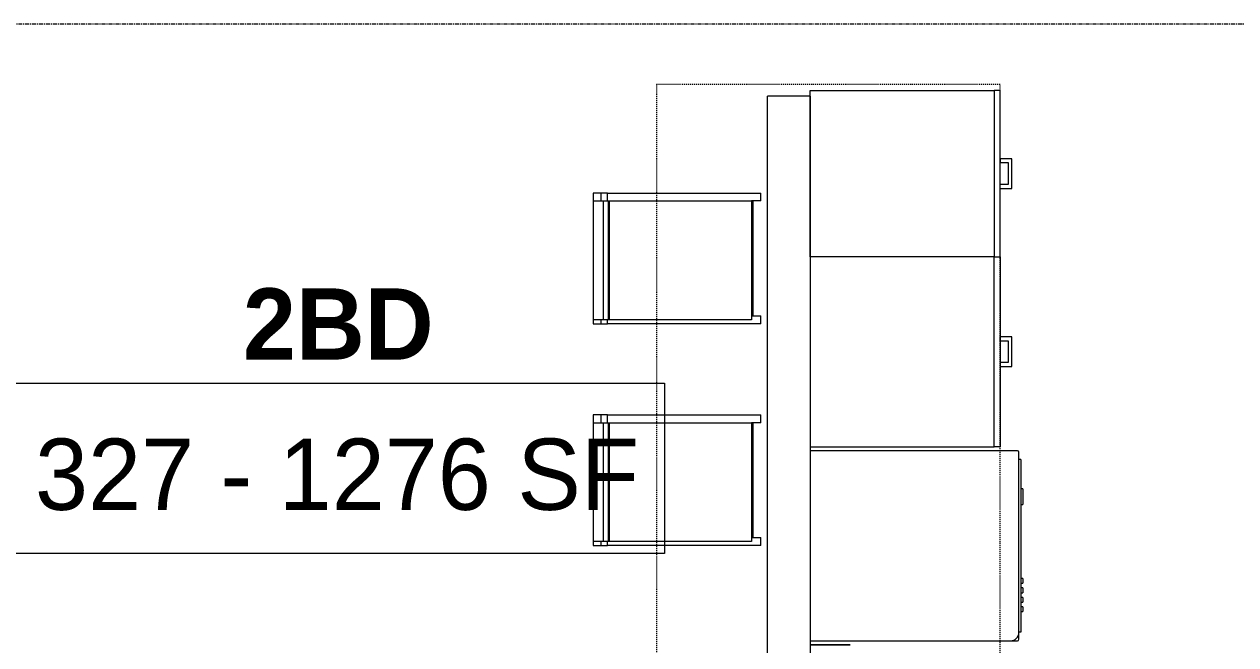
# Model space of a CAD drawing. Header units: inches. Extents: x -4217 to -1814, y 9706 to 12425.
# Drawn here: x -3712.7 to -3559.7, y 10088.8 to 10167.2 of the extents above; entities that cross this region are included whole.
import ezdxf

# ---------------------------------------------------------------- set-up
doc = ezdxf.new("R2010")
doc.units = ezdxf.units.IN
doc.header["$MEASUREMENT"] = 0
doc.linetypes.add('Dash', pattern=[0.25, 0.125, -0.125])
doc.linetypes.add('Grid Line 1_2_', pattern=[0.875, 0.5, -0.125, 0.125, -0.125])
for name, color, linetype, lineweight in [('A-AREA-IDEN', 2, 'Continuous', 9), ('A-WALL-4', 50, 'Continuous', 13), ('I-FURN-1', 250, 'Continuous', 9), ('Q-CASE-3', 250, 'Continuous', 9), ('Q-CASE-HDLN-1', 250, 'Dash', 9), ('Q-SPCQ-1', 250, 'Continuous', 9), ('S-GRID-1', 1, 'Grid Line 1_2_', 9)]:
    doc.layers.add(name, color=color, linetype=linetype, lineweight=lineweight)
doc.styles.add('Century Gothic', font='ufonts.com_century-gothic.ttf', dxfattribs={"height": 9})
doc.styles.add('Century Gothic_B', font='GOTHICB.TTF', dxfattribs={"height": 9})

msp = doc.modelspace()

# ---------------------------------------------------------------- linework, layer by layer
at = {"layer": 'A-AREA-IDEN', "flags": 128}
msp.add_lwpolyline([(-3714.35244, 10121.87071), (-3631.8548, 10121.87071), (-3631.8548, 10100.37464), (-3714.35244, 10100.37464)], close=True, dxfattribs=at)
at = {"layer": 'A-WALL-4'}
for p, q in [((-3618.87374, 10033.0644), (-3618.87374, 10158.10032)), ((-3613.49874, 10158.10032), (-3618.87374, 10158.10032)), ((-3613.49874, 10158.10032), (-3613.49874, 10033.0644))]:
    msp.add_line(p, q, dxfattribs=at)
at = {"layer": 'I-FURN-1'}
for p, q in [((-3639.87748, 10145.8783), (-3640.86228, 10145.8783)), ((-3640.86228, 10145.8783), (-3640.86228, 10144.8783)), ((-3639.87748, 10144.8783), (-3639.87748, 10145.8783)), ((-3639.08209, 10145.8783), (-3639.87748, 10145.8783)), ((-3639.08209, 10144.8783), (-3639.08209, 10145.8783)), ((-3639.08209, 10145.8783), (-3623.14437, 10145.8783)), ((-3623.14437, 10145.8783), (-3621.64812, 10145.8783)), ((-3621.64812, 10145.8783), (-3619.72937, 10145.8783)), ((-3619.72937, 10144.8783), (-3619.72937, 10145.8783)), ((-3640.86228, 10144.8783), (-3639.62124, 10144.8783)), ((-3640.86228, 10144.8783), (-3640.86228, 10129.8783)), ((-3639.62124, 10144.8783), (-3638.95639, 10144.8783)), ((-3639.62124, 10144.8783), (-3639.62124, 10129.8783)), ((-3638.95639, 10129.8783), (-3638.95639, 10144.8783)), ((-3638.95639, 10144.8783), (-3638.82786, 10144.8783)), ((-3638.82786, 10144.8783), (-3623.22855, 10144.8783)), ((-3638.82786, 10129.8783), (-3638.82786, 10144.8783)), ((-3623.22855, 10144.8783), (-3620.97588, 10144.8783)), ((-3620.97588, 10144.8783), (-3620.87593, 10144.8783)), ((-3620.80558, 10144.8783), (-3620.87593, 10144.8783)), ((-3620.8633, 10129.8783), (-3620.8633, 10144.8783)), ((-3620.72687, 10144.8783), (-3620.80558, 10144.8783)), ((-3620.72687, 10144.8783), (-3620.72687, 10130.3783)), ((-3619.72937, 10144.8783), (-3620.72687, 10144.8783)), ((-3620.87926, 10130.3783), (-3620.80558, 10130.3783)), ((-3620.80558, 10130.3783), (-3620.72687, 10130.3783)), ((-3620.72687, 10130.3783), (-3619.72937, 10130.3783)), ((-3619.72937, 10129.3783), (-3619.72937, 10130.3783)), ((-3640.86228, 10129.8783), (-3640.86228, 10129.3783)), ((-3639.62124, 10129.8783), (-3640.86228, 10129.8783)), ((-3640.86228, 10129.3783), (-3639.87748, 10129.3783)), ((-3639.87748, 10129.3783), (-3639.87748, 10129.8783)), ((-3639.87748, 10129.3783), (-3639.08209, 10129.3783)), ((-3638.95639, 10129.8783), (-3639.62124, 10129.8783)), ((-3639.08209, 10129.3783), (-3639.08209, 10129.8783)), ((-3623.14437, 10129.3783), (-3639.08209, 10129.3783)), ((-3638.82786, 10129.8783), (-3638.95639, 10129.8783)), ((-3623.22855, 10129.8783), (-3638.82786, 10129.8783)), ((-3620.97588, 10129.8783), (-3623.22855, 10129.8783)), ((-3621.64812, 10129.3783), (-3623.14437, 10129.3783)), ((-3619.72937, 10129.3783), (-3621.64812, 10129.3783)), ((-3620.87593, 10129.8783), (-3620.97588, 10129.8783)), ((-3639.87748, 10117.8783), (-3640.86228, 10117.8783)), ((-3640.86228, 10117.8783), (-3640.86228, 10116.8783)), ((-3639.87748, 10116.8783), (-3639.87748, 10117.8783)), ((-3639.08209, 10117.8783), (-3639.87748, 10117.8783)), ((-3639.08209, 10116.8783), (-3639.08209, 10117.8783)), ((-3639.08209, 10117.8783), (-3623.14437, 10117.8783)), ((-3623.14437, 10117.8783), (-3621.64812, 10117.8783)), ((-3621.64812, 10117.8783), (-3619.72937, 10117.8783)), ((-3619.72937, 10116.8783), (-3619.72937, 10117.8783)), ((-3640.86228, 10116.8783), (-3639.62124, 10116.8783)), ((-3640.86228, 10116.8783), (-3640.86228, 10101.8783)), ((-3639.62124, 10116.8783), (-3638.95639, 10116.8783)), ((-3639.62124, 10116.8783), (-3639.62124, 10101.8783)), ((-3638.95639, 10101.8783), (-3638.95639, 10116.8783)), ((-3638.95639, 10116.8783), (-3638.82786, 10116.8783)), ((-3638.82786, 10116.8783), (-3623.22855, 10116.8783)), ((-3638.82786, 10101.8783), (-3638.82786, 10116.8783)), ((-3623.22855, 10116.8783), (-3620.97588, 10116.8783)), ((-3620.97588, 10116.8783), (-3620.87593, 10116.8783)), ((-3620.80558, 10116.8783), (-3620.87593, 10116.8783)), ((-3620.8633, 10101.8783), (-3620.8633, 10116.8783)), ((-3620.72687, 10116.8783), (-3620.80558, 10116.8783)), ((-3620.72687, 10116.8783), (-3620.72687, 10102.3783)), ((-3619.72937, 10116.8783), (-3620.72687, 10116.8783)), ((-3620.87926, 10102.3783), (-3620.80558, 10102.3783)), ((-3620.80558, 10102.3783), (-3620.72687, 10102.3783)), ((-3620.72687, 10102.3783), (-3619.72937, 10102.3783)), ((-3619.72937, 10101.3783), (-3619.72937, 10102.3783)), ((-3640.86228, 10101.8783), (-3640.86228, 10101.3783)), ((-3639.62124, 10101.8783), (-3640.86228, 10101.8783)), ((-3640.86228, 10101.3783), (-3639.87748, 10101.3783)), ((-3639.87748, 10101.3783), (-3639.87748, 10101.8783)), ((-3639.87748, 10101.3783), (-3639.08209, 10101.3783)), ((-3638.95639, 10101.8783), (-3639.62124, 10101.8783)), ((-3639.08209, 10101.3783), (-3639.08209, 10101.8783)), ((-3623.14437, 10101.3783), (-3639.08209, 10101.3783)), ((-3638.82786, 10101.8783), (-3638.95639, 10101.8783)), ((-3623.22855, 10101.8783), (-3638.82786, 10101.8783)), ((-3620.97588, 10101.8783), (-3623.22855, 10101.8783)), ((-3621.64812, 10101.3783), (-3623.14437, 10101.3783)), ((-3619.72937, 10101.3783), (-3621.64812, 10101.3783)), ((-3620.87593, 10101.8783), (-3620.97588, 10101.8783))]:
    msp.add_line(p, q, dxfattribs=at)
at = {"layer": 'Q-CASE-3'}
for p, q in [((-3613.49874, 10158.8394), (-3590.24874, 10158.8394)), ((-3613.49874, 10137.8394), (-3613.49874, 10158.8394)), ((-3589.49874, 10158.8394), (-3590.24874, 10158.8394)), ((-3590.24874, 10158.8394), (-3590.24874, 10137.8394)), ((-3589.49874, 10137.8394), (-3589.49874, 10158.8394)), ((-3587.99874, 10150.2144), (-3589.49874, 10150.2144)), ((-3589.49874, 10150.2144), (-3589.49874, 10149.71502)), ((-3587.99874, 10146.4644), (-3587.99874, 10150.2144)), ((-3589.49874, 10149.71502), (-3588.49811, 10149.71502)), ((-3588.49811, 10149.71502), (-3588.49811, 10146.96377)), ((-3589.49874, 10146.4644), (-3589.49874, 10146.96377)), ((-3588.49811, 10146.96377), (-3589.49874, 10146.96377)), ((-3589.49874, 10146.4644), (-3587.99874, 10146.4644)), ((-3590.24874, 10137.8394), (-3613.49874, 10137.8394)), ((-3613.49874, 10137.8394), (-3613.49874, 10113.8394)), ((-3590.24874, 10137.8394), (-3613.49874, 10137.8394)), ((-3590.24874, 10137.8394), (-3589.49874, 10137.8394)), ((-3590.24874, 10113.8394), (-3590.24874, 10137.8394)), ((-3590.24874, 10137.8394), (-3589.49874, 10137.8394)), ((-3589.49874, 10137.8394), (-3589.49874, 10113.8394)), ((-3589.49874, 10127.21502), (-3589.49874, 10127.7144)), ((-3587.99874, 10127.7144), (-3589.49874, 10127.7144)), ((-3589.49874, 10127.21502), (-3588.49811, 10127.21502)), ((-3588.49811, 10127.21502), (-3588.49811, 10124.46377)), ((-3587.99874, 10123.9644), (-3587.99874, 10127.7144)), ((-3589.49874, 10124.46377), (-3589.49874, 10123.9644)), ((-3588.49811, 10124.46377), (-3589.49874, 10124.46377)), ((-3589.49874, 10123.9644), (-3587.99874, 10123.9644)), ((-3613.49874, 10113.8394), (-3590.24874, 10113.8394)), ((-3589.49874, 10113.8394), (-3590.24874, 10113.8394)), ((-3613.49874, 10088.8394), (-3608.43604, 10088.8394)), ((-3608.43604, 10088.8394), (-3613.49874, 10088.8394))]:
    msp.add_line(p, q, dxfattribs=at)
at = {"layer": 'Q-CASE-HDLN-1'}
for p, q in [((-3632.87374, 10159.5894), (-3632.87374, 10031.0644)), ((-3589.49874, 10159.5894), (-3632.87374, 10159.5894)), ((-3589.49874, 10031.0644), (-3589.49874, 10159.5894))]:
    msp.add_line(p, q, dxfattribs=at)
at = {"layer": 'Q-SPCQ-1'}
for p, q in [((-3587.32059, 10113.3394), (-3613.49874, 10113.3394)), ((-3587.12374, 10090.41125), (-3587.12374, 10113.14255)), ((-3586.87374, 10112.24645), (-3587.12374, 10112.24645)), ((-3586.87374, 10112.24645), (-3586.87374, 10090.43233)), ((-3586.62374, 10108.51535), (-3586.87374, 10108.51535)), ((-3586.62374, 10108.51535), (-3586.62374, 10107.5311)), ((-3586.62374, 10107.5311), (-3586.62374, 10106.54685)), ((-3586.87374, 10106.54685), (-3586.62374, 10106.54685)), ((-3586.62374, 10097.18936), (-3586.87374, 10097.18936)), ((-3586.87374, 10096.59881), (-3586.62374, 10096.59881)), ((-3586.62374, 10097.18936), (-3586.62374, 10096.59881)), ((-3586.62374, 10096.00826), (-3586.87374, 10096.00826)), ((-3586.87374, 10095.41771), (-3586.62374, 10095.41771)), ((-3586.62374, 10094.82716), (-3586.87374, 10094.82716)), ((-3586.62374, 10096.00826), (-3586.62374, 10095.41771)), ((-3586.62374, 10094.82716), (-3586.62374, 10094.2366)), ((-3586.87374, 10094.2366), (-3586.62374, 10094.2366)), ((-3586.62374, 10093.64605), (-3586.87374, 10093.64605)), ((-3586.62374, 10093.64605), (-3586.62374, 10093.0555)), ((-3586.87374, 10093.0555), (-3586.62374, 10093.0555)), ((-3586.87374, 10090.43233), (-3587.12392, 10090.43233)), ((-3587.12374, 10089.53625), (-3587.12374, 10090.41125)), ((-3613.49874, 10089.3394), (-3588.19559, 10089.3394)), ((-3588.19559, 10089.3394), (-3587.32059, 10089.3394))]:
    msp.add_line(p, q, dxfattribs=at)
for centre, radius, start, end in [((-3587.32059, 10113.14255), 0.19685, 0, 90), ((-3587.32059, 10113.14255), 0.19685, 15, 90), ((-3588.19559, 10090.41125), 1.07185, 270, 0), ((-3587.32059, 10089.53625), 0.19685, 270, 0)]:
    msp.add_arc(centre, radius, start, end, dxfattribs=at)
at = {"layer": 'S-GRID-1'}
msp.add_line((-1814.20638, 10167.1894), (-4168.71446, 10167.1894), dxfattribs=at)

# ---------------------------------------------------------------- texts
at = {"layer": 'A-AREA-IDEN', "char_height": 9, "attachment_point": 1}
for s, insert, width, style in [('2BD', (-3685.10362, 10133.83886), 28.785, 'Century Gothic_B'), ('327 - 1276 SF', (-3711.35244, 10114.87071), 92.415, 'Century Gothic')]:
    msp.add_mtext(s, dxfattribs=dict(at, insert=insert, width=width, style=style))

doc.saveas('drawing.dxf')
